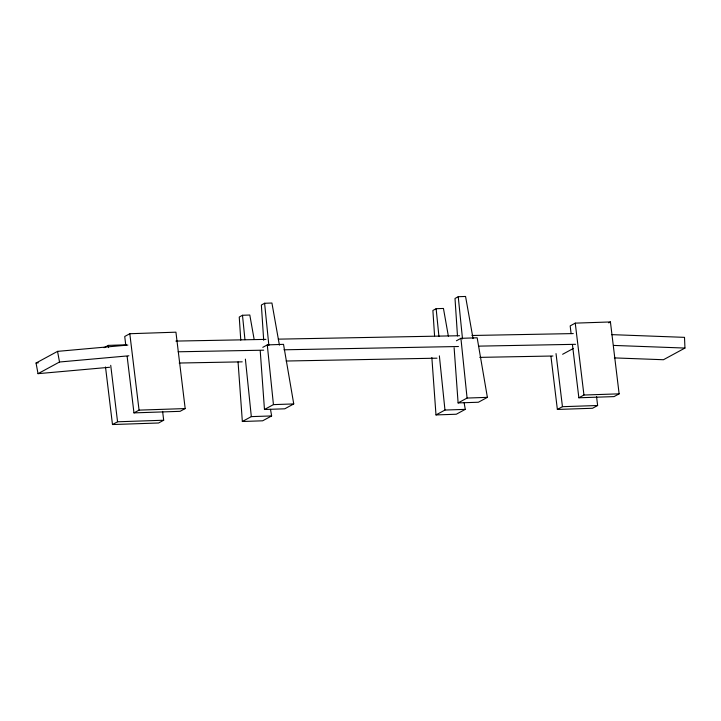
<?xml version="1.0" encoding="UTF-8"?>
<svg xmlns="http://www.w3.org/2000/svg" width="721" height="721" viewBox="0 0 721 721"><rect width="100%" height="100%" fill="white"/><g stroke="black" fill="none" stroke-linecap="round" stroke-linejoin="round"><path stroke-width="1.08" d="M109.628 367.268L38.024 373.667L36.05 363.033L57.545 351.37L127.851 345.071M38.024 373.667L59.519 362.005L128.888 355.795M104.076 347.693L108.312 345.395L126.31 344.791M127.139 356.417L133.971 412.881L180.097 411.33L185.18 408.573L175.933 332.183L129.807 333.724L124.724 336.482L125.796 345.341M254.143 339.411L249.808 315.023L242.49 315.275L239.246 317.033L240.778 340.186M279.406 345.134L271.925 303.027L264.598 303.271L261.363 305.028L263.697 340.303M105.509 366.971L112.476 424.543L117.559 421.785L163.685 420.235L162.613 411.385M133.971 412.881L139.054 410.123L185.18 408.573M262.786 347.342L267.275 344.908L283.524 344.35L293.744 403.931L284.768 408.807L264.463 409.492L260.245 351.01M163.685 420.235L158.602 422.993L112.476 424.543M448.372 336.166L443.451 308.453L436.133 308.705L432.888 310.463L434.565 335.815M473.039 338.564L465.568 296.457L458.241 296.701L455.005 298.467L457.484 335.941M238.056 361.906L242.346 421.497L251.323 416.621L271.628 415.936L270.492 409.312M264.463 409.492L273.439 404.616L293.744 403.931M271.628 415.936L262.651 420.803L242.346 421.497M456.42 340.772L460.917 338.338L477.167 337.788L487.387 397.361L478.402 402.237L458.105 402.922L454.122 347.756M572.438 344.692L578.864 397.785L614.049 396.604L619.132 393.846L610.426 321.954L575.25 323.134L570.167 325.892L571.104 333.634M431.852 357.544L435.989 414.926L444.965 410.051L465.27 409.366L464.135 402.742M458.105 402.922L467.082 398.055L487.387 397.361M608.731 322.873L610.426 321.954M562.623 354.281L573.366 348.45M465.27 409.366L456.294 414.233L435.989 414.926M550.943 356.363L557.369 409.447L562.452 406.689L597.628 405.508L596.555 396.658M578.864 397.785L583.947 395.027L619.132 393.846M611.48 334.625L684.508 337.356L684.95 348.063L663.455 359.734L614.364 357.904M597.628 405.508L592.545 408.266L557.369 409.447M36.05 363.033L38.285 362.834M175.87 341.087L265.932 339.384M278.315 339.149L459.565 335.725M471.949 335.49L573.267 333.58M178.159 351.794L263.715 350.181M283.984 349.802L458.475 346.513M478.744 346.134L575.556 344.314M179.178 363.033L242.22 361.843M286.129 361.023L436.98 358.184M479.762 357.373L552.935 356.003M613.544 345.413L684.95 348.063M57.545 351.37L59.519 362.005M575.25 323.134L583.947 395.027M556.026 353.605L562.452 406.689M129.807 333.724L139.054 410.123M108.312 345.395L108.583 347.603M110.719 365.322L117.559 421.785M460.917 338.338L467.082 398.055M439.368 355.868L444.965 410.051M267.275 344.908L273.439 404.616M245.392 359.121L251.323 416.621M458.241 296.701L462.512 338.924M436.133 308.705L438.936 336.482M264.598 303.271L268.87 345.494M242.49 315.275L244.96 339.717"/></g></svg>
